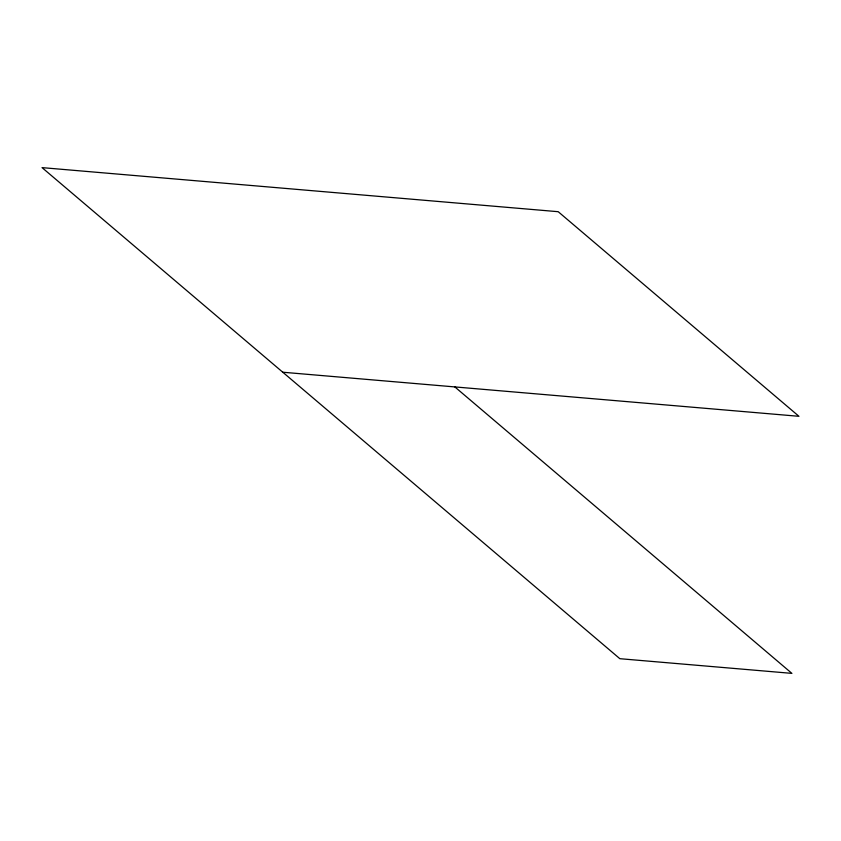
<?xml version="1.0" encoding="UTF-8"?>
<svg xmlns="http://www.w3.org/2000/svg" width="841" height="841" viewBox="0 0 841 841"><rect width="100%" height="100%" fill="white"/><g stroke="black" fill="none" stroke-linecap="round" stroke-linejoin="round"><path stroke-width="1.26" d="M282.797 372.227L798.95 416.306L558.203 211.701L42.05 167.622L619.849 658.692L791.896 673.378L454.844 386.923"/></g></svg>
